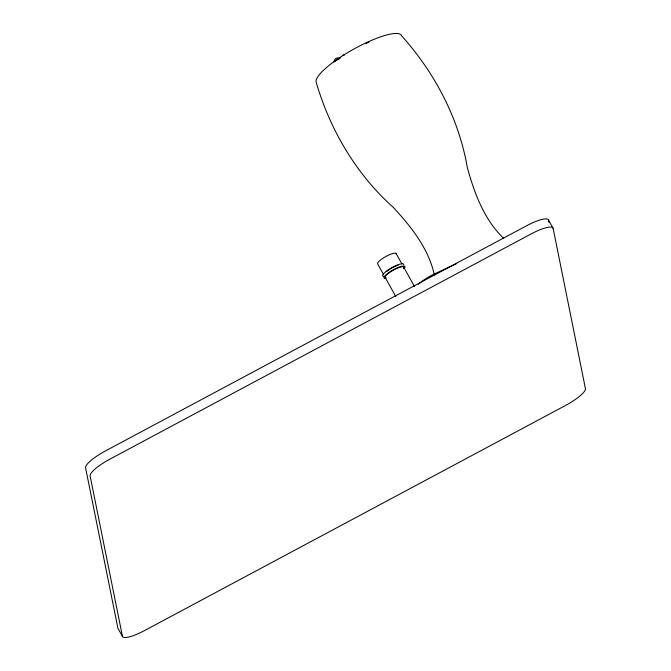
<?xml version="1.0" encoding="UTF-8"?>
<svg xmlns="http://www.w3.org/2000/svg" width="671" height="671" viewBox="0 0 671 671"><rect width="100%" height="100%" fill="white"/><g stroke="black" fill="none" stroke-linecap="round" stroke-linejoin="round"><path stroke-width="1.01" d="M456.657 263.611L434.917 273.726A19.182 4.412 -29.1 0 0 418.318 284.294M503.703 238.373C484.009 219.518 474.33 193.063 467.284 167.356C458.796 118.339 434.724 72.72 401.619 35.84A48.664 11.197 -29.1 0 0 355.32 48.253A48.664 11.197 -29.1 0 0 316.192 82.273C330.057 129.914 356.284 174.359 393.424 207.498C411.289 226.848 428.576 248.631 434.372 274.917M548.593 220.214L553.13 228.366L585.431 388.61A23.753 5.469 -29.1 0 1 565.661 405.393L145.414 630.094A23.779 5.469 -29.1 0 1 122.466 636.435L117.92 628.282L85.569 467.771A23.753 5.469 -29.1 0 1 105.339 450.996L526.559 225.775A23.753 5.469 -29.1 0 1 548.593 220.214L549.004 222.269M396.033 253.361L401.845 263.812M403.59 266.949L414.535 286.601M383.577 274.548L377.765 264.106A10.644 2.449 -29.1 0 1 385.984 256.439A10.644 2.449 -29.1 0 1 396.276 253.965M385.322 277.685L395.764 296.448M122.466 636.435L90.107 475.932A23.753 5.469 -29.1 0 1 109.876 459.149L531.105 233.936A23.753 5.469 -29.1 0 1 553.13 228.366M337.278 60.046A46.215 10.635 -29.1 0 1 340.667 57.723M366.114 43.439A46.215 10.635 -29.1 0 1 368.949 42.156M333.89 61.975A35.974 10.526 65 0 1 339.3 58.209M335.03 61.69A34.548 10.107 65 0 1 336.909 59.526M342.546 55.332A35.974 10.526 65 0 1 344.441 55.072M386.79 271.344A10.644 2.449 -29.1 0 1 388.073 270.379M388.777 269.893A10.644 2.449 -29.1 0 1 398.155 265.12M383.887 276.351A11.977 2.759 -29.1 0 1 390.799 268.249A11.977 2.759 -29.1 0 1 403.741 264.684M385.154 278.616A11.977 2.759 -29.1 0 1 393.424 269.734A11.977 2.759 -29.1 0 1 404.554 267.989M386.186 277.92A10.644 2.449 -29.1 0 1 393.541 270.027A10.644 2.449 -29.1 0 1 403.43 268.467"/></g></svg>
